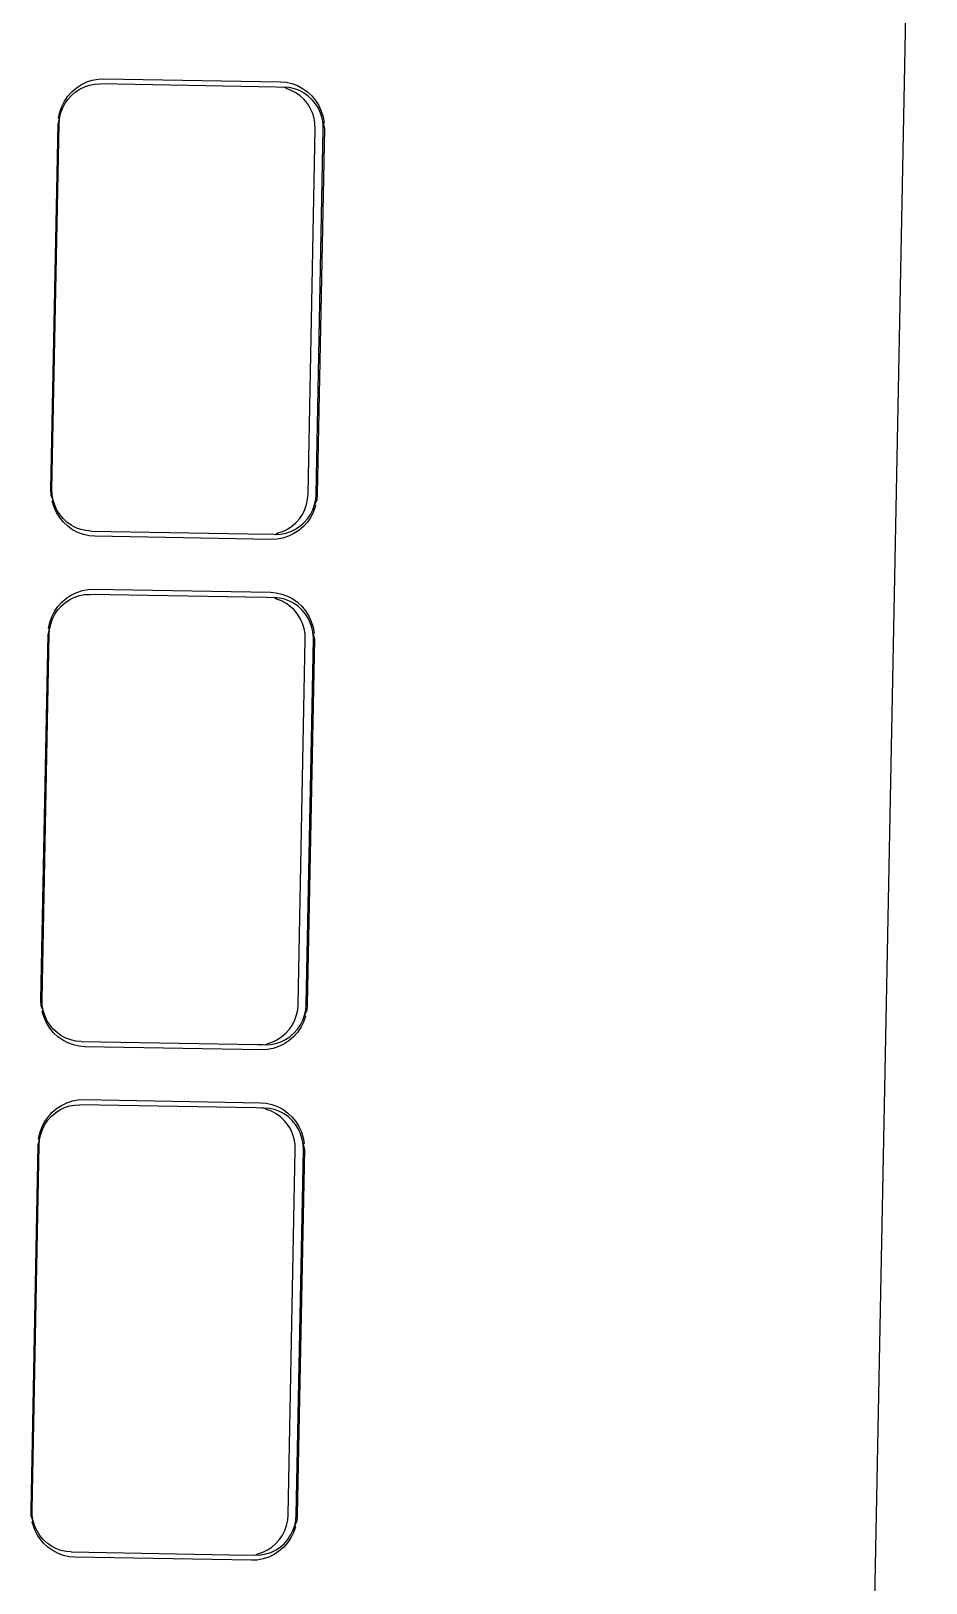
# Model space of a CAD drawing. Header units: millimetres. Extents: x -9564 to 100156, y -26854 to 24346.
# Drawn here: x 72478.2 to 72508.5, y -20660.9 to -20608.4 of the extents above; entities that cross this region are included whole.
import ezdxf

# ---------------------------------------------------------------- set-up
doc = ezdxf.new("R2010")
doc.units = ezdxf.units.MM
doc.header["$LTSCALE"] = 100
doc.layers.add('Muebles', color=112, linetype='Continuous')

msp = doc.modelspace()

# ---------------------------------------------------------------- linework, layer by layer
at = {"layer": 'Muebles'}
for p, q in [((72503.703, -20819.274), (72508.509, -20572.711)), ((72480.105, -20610.135), (72480.295, -20610.072)), ((72480.295, -20610.072), (72480.491, -20610.036)), ((72480.491, -20610.036), (72480.684, -20610.026)), ((72480.684, -20610.026), (72486.66, -20610.132)), ((72479.355, -20610.784), (72479.469, -20610.616)), ((72479.467, -20610.726), (72479.586, -20610.592)), ((72479.469, -20610.616), (72479.604, -20610.465)), ((72479.586, -20610.592), (72479.721, -20610.475)), ((72479.604, -20610.465), (72479.756, -20610.333)), ((72479.721, -20610.475), (72479.87, -20610.377)), ((72479.756, -20610.333), (72479.924, -20610.222)), ((72479.87, -20610.377), (72480.03, -20610.299)), ((72479.924, -20610.222), (72480.105, -20610.135)), ((72480.03, -20610.299), (72480.199, -20610.244)), ((72480.199, -20610.244), (72480.373, -20610.212)), ((72480.373, -20610.212), (72480.55, -20610.203)), ((72486.515, -20610.308), (72480.55, -20610.203)), ((72486.691, -20610.323), (72486.515, -20610.308)), ((72486.66, -20610.132), (72486.853, -20610.148)), ((72486.788, -20610.313), (72486.691, -20610.323)), ((72486.964, -20610.328), (72486.788, -20610.313)), ((72486.864, -20610.361), (72486.788, -20610.313)), ((72486.853, -20610.148), (72487.048, -20610.191)), ((72487.03, -20610.423), (72486.864, -20610.361)), ((72487.137, -20610.366), (72486.964, -20610.328)), ((72487.187, -20610.506), (72487.03, -20610.423)), ((72487.048, -20610.191), (72487.235, -20610.26)), ((72487.303, -20610.428), (72487.137, -20610.366)), ((72487.332, -20610.609), (72487.187, -20610.506)), ((72487.235, -20610.26), (72487.412, -20610.354)), ((72487.46, -20610.511), (72487.303, -20610.428)), ((72487.463, -20610.731), (72487.332, -20610.609)), ((72487.412, -20610.354), (72487.576, -20610.471)), ((72487.605, -20610.614), (72487.46, -20610.511)), ((72487.576, -20610.471), (72487.723, -20610.608)), ((72487.736, -20610.736), (72487.605, -20610.614)), ((72487.723, -20610.608), (72487.852, -20610.764)), ((72479.196, -20611.159), (72479.263, -20610.966)), ((72479.224, -20611.208), (72479.284, -20611.037)), ((72479.263, -20610.966), (72479.355, -20610.784)), ((72479.284, -20611.037), (72479.366, -20610.876)), ((72479.366, -20610.876), (72479.467, -20610.726)), ((72487.577, -20610.87), (72487.463, -20610.731)), ((72487.672, -20611.022), (72487.577, -20610.87)), ((72487.747, -20611.186), (72487.672, -20611.022)), ((72487.85, -20610.874), (72487.736, -20610.736)), ((72487.945, -20611.027), (72487.85, -20610.874)), ((72487.852, -20610.764), (72487.959, -20610.936)), ((72488.02, -20611.191), (72487.945, -20611.027)), ((72487.959, -20610.936), (72488.044, -20611.121)), ((72488.044, -20611.121), (72488.104, -20611.316)), ((72478.895, -20623.93), (72479.136, -20611.557)), ((72478.93, -20623.927), (72479.171, -20611.566)), ((72479.136, -20611.557), (72479.186, -20611.385)), ((72479.153, -20611.359), (72479.196, -20611.159)), ((72479.186, -20611.385), (72479.153, -20611.359)), ((72479.171, -20611.566), (72479.186, -20611.385)), ((72479.186, -20611.385), (72479.224, -20611.208)), ((72487.8, -20611.359), (72487.747, -20611.186)), ((72487.831, -20611.538), (72487.8, -20611.359)), ((72487.84, -20611.719), (72487.831, -20611.538)), ((72488.073, -20611.364), (72488.02, -20611.191)), ((72488.105, -20611.542), (72488.073, -20611.364)), ((72488.104, -20611.316), (72488.139, -20611.517)), ((72488.139, -20611.517), (72488.105, -20611.542)), ((72488.113, -20611.724), (72488.105, -20611.542)), ((72488.105, -20611.542), (72488.148, -20611.716)), ((72487.599, -20624.08), (72487.84, -20611.719)), ((72487.872, -20624.085), (72488.113, -20611.724)), ((72488.148, -20611.716), (72487.907, -20624.089)), ((72478.904, -20624.129), (72478.895, -20623.93)), ((72478.969, -20624.287), (72478.904, -20624.129)), ((72478.938, -20624.109), (72478.93, -20623.927)), ((72478.969, -20624.287), (72478.938, -20624.109)), ((72487.545, -20624.438), (72487.583, -20624.261)), ((72487.583, -20624.261), (72487.599, -20624.08)), ((72487.819, -20624.443), (72487.856, -20624.266)), ((72487.856, -20624.266), (72487.872, -20624.085)), ((72487.907, -20624.089), (72487.89, -20624.287)), ((72478.939, -20624.33), (72478.969, -20624.287)), ((72478.999, -20624.525), (72478.939, -20624.33)), ((72479.023, -20624.46), (72478.969, -20624.287)), ((72479.084, -20624.71), (72478.999, -20624.525)), ((72479.098, -20624.624), (72479.023, -20624.46)), ((72479.191, -20624.882), (72479.084, -20624.71)), ((72479.193, -20624.777), (72479.098, -20624.624)), ((72479.307, -20624.915), (72479.193, -20624.777)), ((72487.303, -20624.92), (72487.404, -20624.771)), ((72487.404, -20624.771), (72487.485, -20624.609)), ((72487.485, -20624.609), (72487.545, -20624.438)), ((72487.576, -20624.924), (72487.677, -20624.775)), ((72487.677, -20624.775), (72487.758, -20624.614)), ((72487.779, -20624.68), (72487.688, -20624.862)), ((72487.758, -20624.614), (72487.819, -20624.443)), ((72487.847, -20624.487), (72487.779, -20624.68)), ((72487.89, -20624.287), (72487.819, -20624.443)), ((72487.819, -20624.443), (72487.847, -20624.487)), ((72479.32, -20625.038), (72479.191, -20624.882)), ((72479.438, -20625.037), (72479.307, -20624.915)), ((72479.467, -20625.176), (72479.32, -20625.038)), ((72479.583, -20625.14), (72479.438, -20625.037)), ((72479.63, -20625.292), (72479.467, -20625.176)), ((72479.74, -20625.223), (72479.583, -20625.14)), ((72479.807, -20625.386), (72479.63, -20625.292)), ((72479.906, -20625.285), (72479.74, -20625.223)), ((72480.079, -20625.323), (72479.906, -20625.285)), ((72480.255, -20625.338), (72480.079, -20625.323)), ((72486.739, -20625.347), (72486.899, -20625.269)), ((72486.899, -20625.269), (72487.048, -20625.171)), ((72487.012, -20625.352), (72487.172, -20625.274)), ((72487.048, -20625.171), (72487.184, -20625.054)), ((72487.287, -20625.314), (72487.119, -20625.424)), ((72487.172, -20625.274), (72487.321, -20625.176)), ((72487.184, -20625.054), (72487.303, -20624.92)), ((72487.439, -20625.182), (72487.287, -20625.314)), ((72487.321, -20625.176), (72487.457, -20625.059)), ((72487.573, -20625.03), (72487.439, -20625.182)), ((72487.457, -20625.059), (72487.576, -20624.924)), ((72487.688, -20624.862), (72487.573, -20625.03)), ((72479.995, -20625.455), (72479.807, -20625.386)), ((72480.189, -20625.498), (72479.995, -20625.455)), ((72480.382, -20625.515), (72480.189, -20625.498)), ((72480.255, -20625.338), (72486.22, -20625.443)), ((72486.359, -20625.62), (72480.382, -20625.515)), ((72486.22, -20625.443), (72486.396, -20625.435)), ((72486.552, -20625.611), (72486.359, -20625.62)), ((72486.396, -20625.435), (72486.493, -20625.448)), ((72486.493, -20625.448), (72486.571, -20625.402)), ((72486.493, -20625.448), (72486.67, -20625.439)), ((72486.748, -20625.574), (72486.552, -20625.611)), ((72486.571, -20625.402), (72486.739, -20625.347)), ((72486.67, -20625.439), (72486.844, -20625.407)), ((72486.938, -20625.512), (72486.748, -20625.574)), ((72486.844, -20625.407), (72487.012, -20625.352)), ((72487.119, -20625.424), (72486.938, -20625.512)), ((72479.587, -20627.498), (72479.768, -20627.411)), ((72479.768, -20627.411), (72479.958, -20627.348)), ((72479.958, -20627.348), (72480.154, -20627.312)), ((72480.154, -20627.312), (72480.347, -20627.302)), ((72480.347, -20627.302), (72486.324, -20627.408)), ((72486.324, -20627.408), (72486.517, -20627.424)), ((72486.517, -20627.424), (72486.711, -20627.468)), ((72479.018, -20628.061), (72479.132, -20627.892)), ((72479.13, -20628.002), (72479.249, -20627.868)), ((72479.132, -20627.892), (72479.267, -20627.741)), ((72479.249, -20627.868), (72479.385, -20627.751)), ((72479.267, -20627.741), (72479.419, -20627.609)), ((72479.385, -20627.751), (72479.534, -20627.653)), ((72479.419, -20627.609), (72479.587, -20627.498)), ((72479.534, -20627.653), (72479.694, -20627.575)), ((72479.694, -20627.575), (72479.862, -20627.52)), ((72479.862, -20627.52), (72480.036, -20627.488)), ((72480.036, -20627.488), (72480.213, -20627.479)), ((72486.178, -20627.584), (72480.213, -20627.479)), ((72486.354, -20627.599), (72486.178, -20627.584)), ((72486.451, -20627.589), (72486.354, -20627.599)), ((72486.627, -20627.604), (72486.451, -20627.589)), ((72486.527, -20627.637), (72486.451, -20627.589)), ((72486.693, -20627.699), (72486.527, -20627.637)), ((72486.8, -20627.642), (72486.627, -20627.604)), ((72486.85, -20627.782), (72486.693, -20627.699)), ((72486.711, -20627.468), (72486.899, -20627.537)), ((72486.966, -20627.704), (72486.8, -20627.642)), ((72486.995, -20627.885), (72486.85, -20627.782)), ((72486.899, -20627.537), (72487.076, -20627.63)), ((72487.123, -20627.787), (72486.966, -20627.704)), ((72487.126, -20628.007), (72486.995, -20627.885)), ((72487.076, -20627.63), (72487.239, -20627.747)), ((72487.268, -20627.89), (72487.123, -20627.787)), ((72487.239, -20627.747), (72487.386, -20627.884)), ((72487.399, -20628.012), (72487.268, -20627.89)), ((72487.386, -20627.884), (72487.515, -20628.04)), ((72478.816, -20628.635), (72478.859, -20628.435)), ((72478.859, -20628.435), (72478.927, -20628.243)), ((72478.887, -20628.484), (72478.948, -20628.313)), ((72478.927, -20628.243), (72479.018, -20628.061)), ((72478.948, -20628.313), (72479.029, -20628.152)), ((72479.029, -20628.152), (72479.13, -20628.002)), ((72487.24, -20628.146), (72487.126, -20628.007)), ((72487.335, -20628.298), (72487.24, -20628.146)), ((72487.41, -20628.462), (72487.335, -20628.298)), ((72487.513, -20628.15), (72487.399, -20628.012)), ((72487.464, -20628.635), (72487.41, -20628.462)), ((72487.608, -20628.303), (72487.513, -20628.15)), ((72487.515, -20628.04), (72487.622, -20628.212)), ((72487.683, -20628.467), (72487.608, -20628.303)), ((72487.622, -20628.212), (72487.707, -20628.397)), ((72487.737, -20628.64), (72487.683, -20628.467)), ((72487.707, -20628.397), (72487.767, -20628.592)), ((72478.558, -20641.206), (72478.799, -20628.833)), ((72478.593, -20641.203), (72478.834, -20628.842)), ((72478.799, -20628.833), (72478.849, -20628.661)), ((72478.849, -20628.661), (72478.816, -20628.635)), ((72478.834, -20628.842), (72478.849, -20628.661)), ((72478.849, -20628.661), (72478.887, -20628.484)), ((72487.262, -20641.356), (72487.503, -20628.995)), ((72487.495, -20628.814), (72487.464, -20628.635)), ((72487.503, -20628.995), (72487.495, -20628.814)), ((72487.535, -20641.361), (72487.776, -20629)), ((72487.811, -20628.992), (72487.57, -20641.365)), ((72487.768, -20628.818), (72487.737, -20628.64)), ((72487.767, -20628.592), (72487.802, -20628.794)), ((72487.802, -20628.794), (72487.768, -20628.818)), ((72487.776, -20629), (72487.768, -20628.818)), ((72487.768, -20628.818), (72487.811, -20628.992)), ((72478.567, -20641.405), (72478.558, -20641.206)), ((72478.632, -20641.563), (72478.567, -20641.405)), ((72478.601, -20641.385), (72478.593, -20641.203)), ((72478.632, -20641.563), (72478.601, -20641.385)), ((72478.602, -20641.606), (72478.632, -20641.563)), ((72478.662, -20641.801), (72478.602, -20641.606)), ((72478.686, -20641.736), (72478.632, -20641.563)), ((72487.209, -20641.714), (72487.247, -20641.537)), ((72487.247, -20641.537), (72487.262, -20641.356)), ((72487.482, -20641.719), (72487.52, -20641.542)), ((72487.553, -20641.564), (72487.482, -20641.719)), ((72487.52, -20641.542), (72487.535, -20641.361)), ((72487.57, -20641.365), (72487.553, -20641.564)), ((72478.747, -20641.986), (72478.662, -20641.801)), ((72478.761, -20641.9), (72478.686, -20641.736)), ((72478.854, -20642.158), (72478.747, -20641.986)), ((72478.856, -20642.053), (72478.761, -20641.9)), ((72478.97, -20642.191), (72478.856, -20642.053)), ((72486.966, -20642.196), (72487.067, -20642.047)), ((72487.067, -20642.047), (72487.149, -20641.885)), ((72487.149, -20641.885), (72487.209, -20641.714)), ((72487.351, -20642.138), (72487.237, -20642.306)), ((72487.239, -20642.201), (72487.34, -20642.051)), ((72487.34, -20642.051), (72487.422, -20641.89)), ((72487.443, -20641.956), (72487.351, -20642.138)), ((72487.422, -20641.89), (72487.482, -20641.719)), ((72487.51, -20641.764), (72487.443, -20641.956)), ((72487.482, -20641.719), (72487.51, -20641.764)), ((72478.983, -20642.315), (72478.854, -20642.158)), ((72479.101, -20642.313), (72478.97, -20642.191)), ((72479.13, -20642.452), (72478.983, -20642.315)), ((72479.246, -20642.416), (72479.101, -20642.313)), ((72479.294, -20642.569), (72479.13, -20642.452)), ((72479.403, -20642.499), (72479.246, -20642.416)), ((72479.471, -20642.662), (72479.294, -20642.569)), ((72479.569, -20642.561), (72479.403, -20642.499)), ((72479.658, -20642.731), (72479.471, -20642.662)), ((72479.742, -20642.599), (72479.569, -20642.561)), ((72479.918, -20642.614), (72479.742, -20642.599)), ((72479.918, -20642.614), (72485.883, -20642.719)), ((72486.234, -20642.678), (72486.402, -20642.623)), ((72486.402, -20642.623), (72486.563, -20642.546)), ((72486.507, -20642.683), (72486.675, -20642.628)), ((72486.563, -20642.546), (72486.712, -20642.447)), ((72486.675, -20642.628), (72486.836, -20642.55)), ((72486.712, -20642.447), (72486.847, -20642.33)), ((72486.95, -20642.59), (72486.782, -20642.701)), ((72486.836, -20642.55), (72486.985, -20642.452)), ((72486.847, -20642.33), (72486.966, -20642.196)), ((72487.102, -20642.458), (72486.95, -20642.59)), ((72486.985, -20642.452), (72487.12, -20642.335)), ((72487.237, -20642.306), (72487.102, -20642.458)), ((72487.12, -20642.335), (72487.239, -20642.201)), ((72479.853, -20642.775), (72479.658, -20642.731)), ((72480.046, -20642.791), (72479.853, -20642.775)), ((72486.022, -20642.896), (72480.046, -20642.791)), ((72485.883, -20642.719), (72486.06, -20642.711)), ((72486.215, -20642.887), (72486.022, -20642.896)), ((72486.06, -20642.711), (72486.156, -20642.724)), ((72486.156, -20642.724), (72486.234, -20642.678)), ((72486.156, -20642.724), (72486.333, -20642.715)), ((72486.411, -20642.85), (72486.215, -20642.887)), ((72486.333, -20642.715), (72486.507, -20642.683)), ((72486.601, -20642.788), (72486.411, -20642.85)), ((72486.782, -20642.701), (72486.601, -20642.788)), ((72479.251, -20644.774), (72479.431, -20644.687)), ((72479.431, -20644.687), (72479.621, -20644.625)), ((72479.526, -20644.796), (72479.7, -20644.764)), ((72479.621, -20644.625), (72479.817, -20644.588)), ((72479.7, -20644.764), (72479.876, -20644.755)), ((72479.817, -20644.588), (72480.011, -20644.579)), ((72485.841, -20644.86), (72479.876, -20644.755)), ((72480.011, -20644.579), (72485.987, -20644.684)), ((72485.987, -20644.684), (72486.18, -20644.701)), ((72486.18, -20644.701), (72486.375, -20644.744)), ((72486.375, -20644.744), (72486.562, -20644.813)), ((72478.682, -20645.337), (72478.796, -20645.169)), ((72478.692, -20645.428), (72478.793, -20645.279)), ((72478.793, -20645.279), (72478.913, -20645.144)), ((72478.796, -20645.169), (72478.93, -20645.017)), ((72478.913, -20645.144), (72479.048, -20645.027)), ((72478.93, -20645.017), (72479.083, -20644.885)), ((72479.048, -20645.027), (72479.197, -20644.929)), ((72479.083, -20644.885), (72479.251, -20644.774)), ((72479.197, -20644.929), (72479.357, -20644.851)), ((72479.357, -20644.851), (72479.526, -20644.796)), ((72486.018, -20644.875), (72485.841, -20644.86)), ((72486.114, -20644.865), (72486.018, -20644.875)), ((72486.291, -20644.88), (72486.114, -20644.865)), ((72486.19, -20644.913), (72486.114, -20644.865)), ((72486.357, -20644.975), (72486.19, -20644.913)), ((72486.463, -20644.918), (72486.291, -20644.88)), ((72486.514, -20645.058), (72486.357, -20644.975)), ((72486.63, -20644.98), (72486.463, -20644.918)), ((72486.659, -20645.161), (72486.514, -20645.058)), ((72486.562, -20644.813), (72486.739, -20644.906)), ((72486.787, -20645.063), (72486.63, -20644.98)), ((72486.789, -20645.283), (72486.659, -20645.161)), ((72486.739, -20644.906), (72486.902, -20645.023)), ((72486.932, -20645.166), (72486.787, -20645.063)), ((72486.903, -20645.422), (72486.789, -20645.283)), ((72486.902, -20645.023), (72487.05, -20645.16)), ((72487.062, -20645.288), (72486.932, -20645.166)), ((72487.05, -20645.16), (72487.178, -20645.317)), ((72487.176, -20645.426), (72487.062, -20645.288)), ((72478.479, -20645.911), (72478.522, -20645.711)), ((72478.513, -20645.937), (72478.551, -20645.76)), ((72478.522, -20645.711), (72478.59, -20645.519)), ((72478.551, -20645.76), (72478.611, -20645.589)), ((72478.59, -20645.519), (72478.682, -20645.337)), ((72478.611, -20645.589), (72478.692, -20645.428)), ((72486.998, -20645.574), (72486.903, -20645.422)), ((72487.073, -20645.738), (72486.998, -20645.574)), ((72487.127, -20645.911), (72487.073, -20645.738)), ((72487.271, -20645.579), (72487.176, -20645.426)), ((72487.178, -20645.317), (72487.285, -20645.489)), ((72487.346, -20645.743), (72487.271, -20645.579)), ((72487.285, -20645.489), (72487.37, -20645.674)), ((72487.4, -20645.916), (72487.346, -20645.743)), ((72487.37, -20645.674), (72487.43, -20645.869)), ((72478.221, -20658.483), (72478.463, -20646.11)), ((72478.257, -20658.479), (72478.498, -20646.118)), ((72478.463, -20646.11), (72478.513, -20645.937)), ((72478.513, -20645.937), (72478.479, -20645.911)), ((72478.498, -20646.118), (72478.513, -20645.937)), ((72486.925, -20658.632), (72487.166, -20646.271)), ((72487.158, -20646.09), (72487.127, -20645.911)), ((72487.166, -20646.271), (72487.158, -20646.09)), ((72487.198, -20658.637), (72487.439, -20646.276)), ((72487.474, -20646.269), (72487.233, -20658.642)), ((72487.431, -20646.094), (72487.4, -20645.916)), ((72487.43, -20645.869), (72487.465, -20646.07)), ((72487.465, -20646.07), (72487.431, -20646.094)), ((72487.439, -20646.276), (72487.431, -20646.094)), ((72487.431, -20646.094), (72487.474, -20646.269)), ((72478.23, -20658.681), (72478.221, -20658.483)), ((72478.296, -20658.839), (72478.23, -20658.681)), ((72478.265, -20658.661), (72478.257, -20658.479)), ((72478.296, -20658.839), (72478.265, -20658.661)), ((72478.265, -20658.883), (72478.296, -20658.839)), ((72478.326, -20659.078), (72478.265, -20658.883)), ((72478.349, -20659.012), (72478.296, -20658.839)), ((72486.872, -20658.991), (72486.91, -20658.813)), ((72486.91, -20658.813), (72486.925, -20658.632)), ((72487.145, -20658.995), (72487.183, -20658.818)), ((72487.217, -20658.84), (72487.145, -20658.995)), ((72487.183, -20658.818), (72487.198, -20658.637)), ((72487.233, -20658.642), (72487.217, -20658.84)), ((72478.41, -20659.263), (72478.326, -20659.078)), ((72478.424, -20659.176), (72478.349, -20659.012)), ((72478.518, -20659.435), (72478.41, -20659.263)), ((72478.519, -20659.329), (72478.424, -20659.176)), ((72478.646, -20659.591), (72478.518, -20659.435)), ((72478.633, -20659.467), (72478.519, -20659.329)), ((72478.764, -20659.589), (72478.633, -20659.467)), ((72486.51, -20659.606), (72486.629, -20659.472)), ((72486.629, -20659.472), (72486.73, -20659.323)), ((72486.73, -20659.323), (72486.812, -20659.161)), ((72486.812, -20659.161), (72486.872, -20658.991)), ((72487.014, -20659.414), (72486.9, -20659.583)), ((72486.902, -20659.477), (72487.003, -20659.327)), ((72487.003, -20659.327), (72487.085, -20659.166)), ((72487.106, -20659.232), (72487.014, -20659.414)), ((72487.085, -20659.166), (72487.145, -20658.995)), ((72487.174, -20659.04), (72487.106, -20659.232)), ((72487.145, -20658.995), (72487.174, -20659.04)), ((72478.793, -20659.728), (72478.646, -20659.591)), ((72478.909, -20659.692), (72478.764, -20659.589)), ((72478.957, -20659.845), (72478.793, -20659.728)), ((72479.066, -20659.776), (72478.909, -20659.692)), ((72479.134, -20659.938), (72478.957, -20659.845)), ((72479.232, -20659.837), (72479.066, -20659.776)), ((72479.321, -20660.007), (72479.134, -20659.938)), ((72479.405, -20659.875), (72479.232, -20659.837)), ((72479.581, -20659.89), (72479.405, -20659.875)), ((72479.581, -20659.89), (72485.546, -20659.995)), ((72485.546, -20659.995), (72485.723, -20659.987)), ((72485.723, -20659.987), (72485.819, -20660)), ((72485.819, -20660), (72485.897, -20659.954)), ((72485.819, -20660), (72485.996, -20659.991)), ((72485.897, -20659.954), (72486.066, -20659.899)), ((72485.996, -20659.991), (72486.17, -20659.959)), ((72486.066, -20659.899), (72486.226, -20659.822)), ((72486.17, -20659.959), (72486.339, -20659.904)), ((72486.226, -20659.822), (72486.375, -20659.723)), ((72486.445, -20659.977), (72486.265, -20660.064)), ((72486.339, -20659.904), (72486.499, -20659.826)), ((72486.375, -20659.723), (72486.51, -20659.606)), ((72486.613, -20659.866), (72486.445, -20659.977)), ((72486.499, -20659.826), (72486.648, -20659.728)), ((72486.766, -20659.734), (72486.613, -20659.866)), ((72486.648, -20659.728), (72486.783, -20659.611)), ((72486.9, -20659.583), (72486.766, -20659.734)), ((72486.783, -20659.611), (72486.902, -20659.477)), ((72479.516, -20660.051), (72479.321, -20660.007)), ((72479.709, -20660.067), (72479.516, -20660.051)), ((72485.685, -20660.173), (72479.709, -20660.067)), ((72485.878, -20660.163), (72485.685, -20660.173)), ((72486.075, -20660.127), (72485.878, -20660.163)), ((72486.265, -20660.064), (72486.075, -20660.127))]:
    msp.add_line(p, q, dxfattribs=at)

doc.saveas('drawing.dxf')
